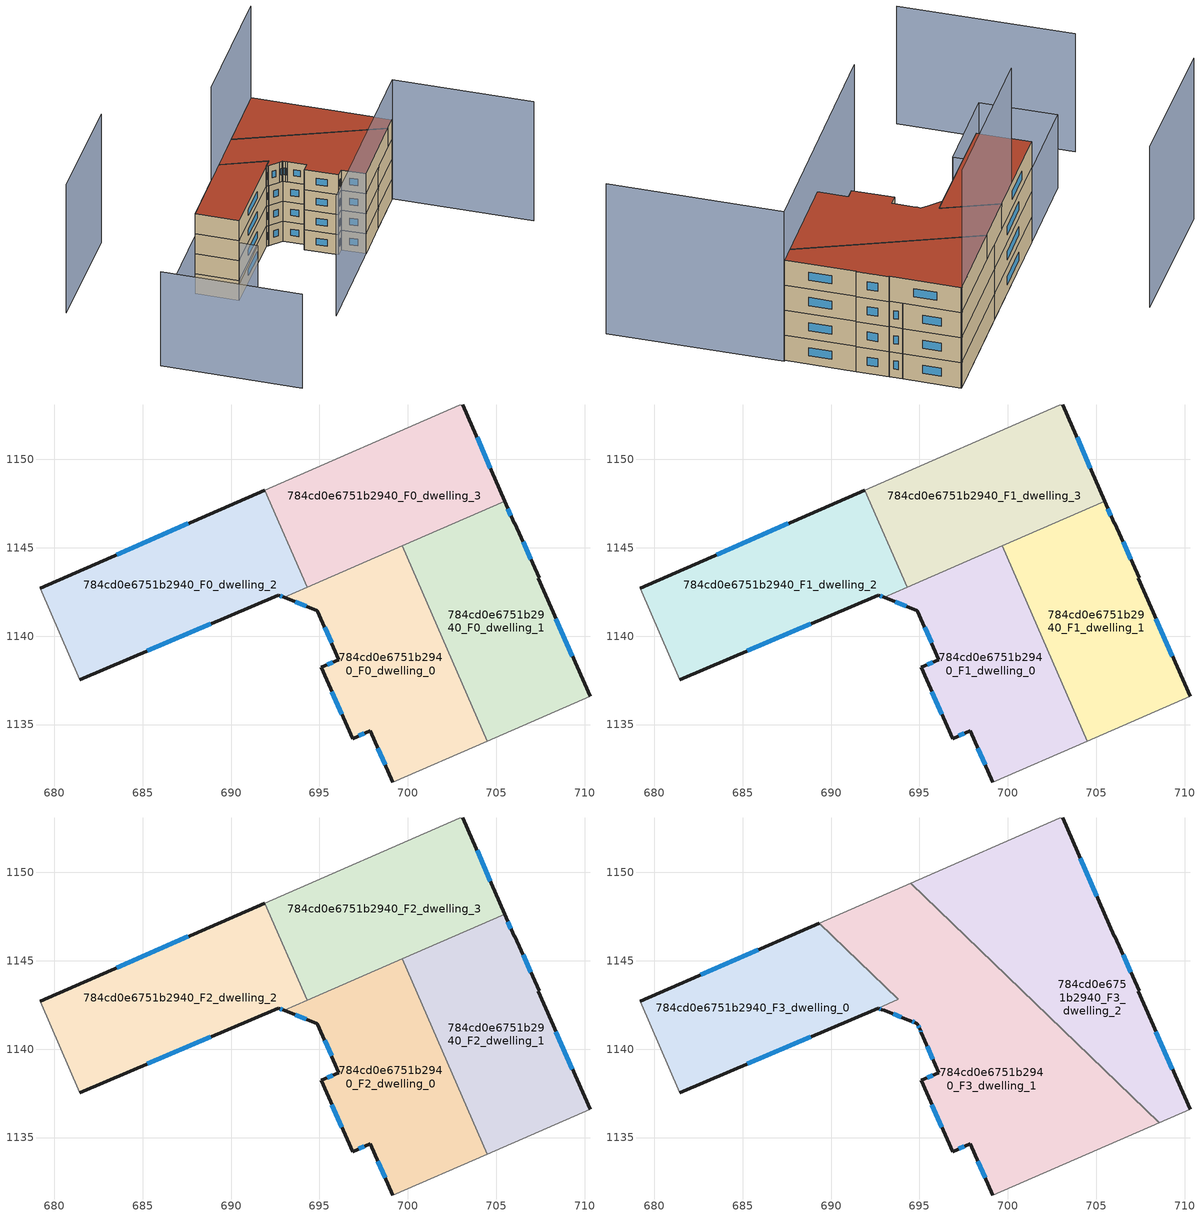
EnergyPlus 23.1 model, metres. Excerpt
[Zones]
784cd0e6751b2940_F0_dwelling_0
 floor ground (EU_floor_Construction): 699.69,1145.1 704.49,1134.06 699.15,1131.72 697.87,1134.64 696.88,1134.21 695.11,1138.23 696.1,1138.67 694.88,1141.45 693,1142.19 z0
 wall outside (EU_wall_Construction): 693,1142.19 694.88,1141.45 696.1,1138.67 695.11,1138.23 696.88,1134.21 697.87,1134.64 699.15,1131.72 z0:3
 wall to 784cd0e6751b2940_F0_dwelling_1 (EU_wall_Construction): 704.49,1134.06 699.69,1145.1 z0:3
 wall adiabatic (EU_wall_Construction): 699.15,1131.72 704.49,1134.06 z0:3
 wall to 784cd0e6751b2940_F0_dwelling_3 (EU_wall_Construction): 699.69,1145.1 694.31,1142.76 z0:3
 wall to 784cd0e6751b2940_F0_dwelling_2 (EU_wall_Construction): 694.31,1142.76 693,1142.19 z0:3
 window (EU_Window_Construction): 695.71,1136.86 696.27,1135.58 / 695.76,1138.52 695.44,1138.38 / 695.29,1140.5 695.68,1139.62 / 693.64,1141.94 694.24,1141.7 / 698.3,1133.65 698.71,1132.72 / 697.21,1134.35 697.53,1134.49 z1.02:1.98
784cd0e6751b2940_F0_dwelling_1
 floor ground (EU_floor_Construction): 706.05,1146.38 707.43,1143.31 707.38,1143.27 710.3,1136.6 704.49,1134.06 699.69,1145.1 705.47,1147.62 706.01,1146.37 z0
 wall outside (EU_wall_Construction): 710.3,1136.6 707.38,1143.27 707.43,1143.31 706.05,1146.38 706.01,1146.37 705.47,1147.62 z0:3
 wall adiabatic (EU_wall_Construction): 704.49,1134.06 710.3,1136.6 z0:3
 wall to 784cd0e6751b2940_F0_dwelling_3 (EU_wall_Construction): 705.47,1147.62 699.69,1145.1 z0:3
 window (EU_Window_Construction): 709.31,1138.87 708.37,1141 / 705.83,1146.8 705.66,1147.2 / 706.96,1144.35 706.52,1145.34 z1.02:1.98
784cd0e6751b2940_F0_dwelling_2
 floor ground (EU_floor_Construction): 691.91,1148.26 694.31,1142.76 693,1142.19 692.68,1142.32 681.45,1137.55 679.19,1142.72 z0
 wall outside (EU_wall_Construction): 691.91,1148.26 679.19,1142.72 / 681.45,1137.55 692.68,1142.32 693,1142.19 z0:3
 wall adiabatic (EU_wall_Construction): 679.19,1142.72 681.45,1137.55 z0:3
 wall to 784cd0e6751b2940_F0_dwelling_3 (EU_wall_Construction): 694.31,1142.76 691.91,1148.26 z0:3
 window (EU_Window_Construction): 687.59,1146.37 683.52,1144.6 / 692.79,1142.28 692.89,1142.24 / 685.27,1139.17 688.86,1140.7 z1.02:1.98
784cd0e6751b2940_F0_dwelling_3
 floor ground (EU_floor_Construction): 703.11,1153.1 705.47,1147.62 694.31,1142.76 691.91,1148.26 702.91,1153.05 z0
 wall outside (EU_wall_Construction): 705.47,1147.62 703.11,1153.1 z0:3
 wall adiabatic (EU_wall_Construction): 703.11,1153.1 702.91,1153.05 691.91,1148.26 z0:3
 window (EU_Window_Construction): 704.67,1149.49 703.91,1151.24 z1.02:1.98
784cd0e6751b2940_F1_dwelling_0
 floor to 784cd0e6751b2940_F0_dwelling_0 (EU_floor_Construction): 699.69,1145.1 704.49,1134.06 699.15,1131.72 697.87,1134.64 696.88,1134.21 695.11,1138.23 696.1,1138.67 694.88,1141.45 693,1142.19 z3
 wall outside (EU_wall_Construction): 693,1142.19 694.88,1141.45 696.1,1138.67 695.11,1138.23 696.88,1134.21 697.87,1134.64 699.15,1131.72 z3:6
 wall to 784cd0e6751b2940_F1_dwelling_1 (EU_wall_Construction): 704.49,1134.06 699.69,1145.1 z3:6
 wall adiabatic (EU_wall_Construction): 699.15,1131.72 704.49,1134.06 z3:6
 wall to 784cd0e6751b2940_F1_dwelling_3 (EU_wall_Construction): 699.69,1145.1 694.31,1142.76 z3:6
 wall to 784cd0e6751b2940_F1_dwelling_2 (EU_wall_Construction): 694.31,1142.76 693,1142.19 z3:6
 window (EU_Window_Construction): 695.71,1136.86 696.27,1135.58 / 695.76,1138.52 695.44,1138.38 / 695.29,1140.5 695.68,1139.62 / 693.64,1141.94 694.24,1141.7 / 698.3,1133.65 698.71,1132.72 / 697.21,1134.35 697.53,1134.49 z4.02:4.98
784cd0e6751b2940_F1_dwelling_1
 floor to 784cd0e6751b2940_F0_dwelling_1 (EU_floor_Construction): 706.05,1146.38 707.43,1143.31 707.38,1143.27 710.3,1136.6 704.49,1134.06 699.69,1145.1 705.47,1147.62 706.01,1146.37 z3
 wall outside (EU_wall_Construction): 710.3,1136.6 707.38,1143.27 707.43,1143.31 706.05,1146.38 706.01,1146.37 705.47,1147.62 z3:6
 wall adiabatic (EU_wall_Construction): 704.49,1134.06 710.3,1136.6 z3:6
 wall to 784cd0e6751b2940_F1_dwelling_3 (EU_wall_Construction): 705.47,1147.62 699.69,1145.1 z3:6
 window (EU_Window_Construction): 709.31,1138.87 708.37,1141 / 705.83,1146.8 705.66,1147.2 / 706.96,1144.35 706.52,1145.34 z4.02:4.98
784cd0e6751b2940_F1_dwelling_2
 floor to 784cd0e6751b2940_F0_dwelling_2 (EU_floor_Construction): 691.91,1148.26 694.31,1142.76 693,1142.19 692.68,1142.32 681.45,1137.55 679.19,1142.72 z3
 wall outside (EU_wall_Construction): 691.91,1148.26 679.19,1142.72 / 681.45,1137.55 692.68,1142.32 693,1142.19 z3:6
 wall adiabatic (EU_wall_Construction): 679.19,1142.72 681.45,1137.55 z3:6
 wall to 784cd0e6751b2940_F1_dwelling_3 (EU_wall_Construction): 694.31,1142.76 691.91,1148.26 z3:6
 window (EU_Window_Construction): 687.59,1146.37 683.52,1144.6 / 692.79,1142.28 692.89,1142.24 / 685.27,1139.17 688.86,1140.7 z4.02:4.98
784cd0e6751b2940_F1_dwelling_3
 floor to 784cd0e6751b2940_F0_dwelling_3 (EU_floor_Construction): 703.11,1153.1 705.47,1147.62 694.31,1142.76 691.91,1148.26 702.91,1153.05 z3
 wall outside (EU_wall_Construction): 705.47,1147.62 703.11,1153.1 z3:6
 wall adiabatic (EU_wall_Construction): 703.11,1153.1 702.91,1153.05 691.91,1148.26 z3:6
 window (EU_Window_Construction): 704.67,1149.49 703.91,1151.24 z4.02:4.98
784cd0e6751b2940_F2_dwelling_0
 floor to 784cd0e6751b2940_F1_dwelling_0 (EU_floor_Construction): 699.69,1145.1 704.49,1134.06 699.15,1131.72 697.87,1134.64 696.88,1134.21 695.11,1138.23 696.1,1138.67 694.88,1141.45 693,1142.19 z6
 wall outside (EU_wall_Construction): 693,1142.19 694.88,1141.45 696.1,1138.67 695.11,1138.23 696.88,1134.21 697.87,1134.64 699.15,1131.72 z6:9
 wall to 784cd0e6751b2940_F2_dwelling_1 (EU_wall_Construction): 704.49,1134.06 699.69,1145.1 z6:9
 wall adiabatic (EU_wall_Construction): 699.15,1131.72 704.49,1134.06 z6:9
 wall to 784cd0e6751b2940_F2_dwelling_3 (EU_wall_Construction): 699.69,1145.1 694.31,1142.76 z6:9
 wall to 784cd0e6751b2940_F2_dwelling_2 (EU_wall_Construction): 694.31,1142.76 693,1142.19 z6:9
 window (EU_Window_Construction): 695.71,1136.86 696.27,1135.58 / 695.76,1138.52 695.44,1138.38 / 695.29,1140.5 695.68,1139.62 / 693.64,1141.94 694.24,1141.7 / 698.3,1133.65 698.71,1132.72 / 697.21,1134.35 697.53,1134.49 z7.02:7.98
784cd0e6751b2940_F2_dwelling_1
 floor to 784cd0e6751b2940_F1_dwelling_1 (EU_floor_Construction): 706.05,1146.38 707.43,1143.31 707.38,1143.27 710.3,1136.6 704.49,1134.06 699.69,1145.1 705.47,1147.62 706.01,1146.37 z6
 wall outside (EU_wall_Construction): 710.3,1136.6 707.38,1143.27 707.43,1143.31 706.05,1146.38 706.01,1146.37 705.47,1147.62 z6:9
 wall adiabatic (EU_wall_Construction): 704.49,1134.06 710.3,1136.6 z6:9
 wall to 784cd0e6751b2940_F2_dwelling_3 (EU_wall_Construction): 705.47,1147.62 699.69,1145.1 z6:9
 window (EU_Window_Construction): 709.31,1138.87 708.37,1141 / 705.83,1146.8 705.66,1147.2 / 706.96,1144.35 706.52,1145.34 z7.02:7.98
784cd0e6751b2940_F2_dwelling_2
 floor to 784cd0e6751b2940_F1_dwelling_2 (EU_floor_Construction): 691.91,1148.26 694.31,1142.76 693,1142.19 692.68,1142.32 681.45,1137.55 679.19,1142.72 z6
 wall outside (EU_wall_Construction): 691.91,1148.26 679.19,1142.72 / 681.45,1137.55 692.68,1142.32 693,1142.19 z6:9
 wall adiabatic (EU_wall_Construction): 679.19,1142.72 681.45,1137.55 z6:9
 wall to 784cd0e6751b2940_F2_dwelling_3 (EU_wall_Construction): 694.31,1142.76 691.91,1148.26 z6:9
 window (EU_Window_Construction): 687.59,1146.37 683.52,1144.6 / 692.79,1142.28 692.89,1142.24 / 685.27,1139.17 688.86,1140.7 z7.02:7.98
784cd0e6751b2940_F2_dwelling_3
 floor to 784cd0e6751b2940_F1_dwelling_3 (EU_floor_Construction): 703.11,1153.1 705.47,1147.62 694.31,1142.76 691.91,1148.26 702.91,1153.05 z6
 wall outside (EU_wall_Construction): 705.47,1147.62 703.11,1153.1 z6:9
 wall adiabatic (EU_wall_Construction): 703.11,1153.1 702.91,1153.05 691.91,1148.26 z6:9
 window (EU_Window_Construction): 704.67,1149.49 703.91,1151.24 z7.02:7.98
784cd0e6751b2940_F3_dwelling_0
 floor to 784cd0e6751b2940_F2_dwelling_2 (EU_floor_Construction): 693.81,1142.81 692.67,1142.32 681.45,1137.55 679.19,1142.72 689.33,1147.13 z9
 wall outside (EU_wall_Construction): 689.33,1147.13 679.19,1142.72 / 681.45,1137.55 692.67,1142.32 z9:12
 wall to 784cd0e6751b2940_F3_dwelling_1 (EU_wall_Construction): 692.68,1142.32 693.81,1142.81 689.33,1147.13 z9:12
 wall adiabatic (EU_wall_Construction): 679.19,1142.72 681.45,1137.55 z9:12
 window (EU_Window_Construction): 685.88,1145.63 682.64,1144.22 / 685.27,1139.17 688.85,1140.7 z10.02:10.98
 roof outside (EU_roof_Construction): 692.67,1142.32 693.81,1142.81 689.33,1147.13 679.19,1142.72 681.45,1137.55 z12
784cd0e6751b2940_F3_dwelling_1
 floor to 784cd0e6751b2940_F2_dwelling_0 (EU_floor_Construction): 700.23,1143.86 704.49,1134.06 699.15,1131.72 697.87,1134.64 696.88,1134.21 695.11,1138.23 696.1,1138.67 695.11,1140.93 695.09,1140.98 694.88,1141.45 693,1142.19 699.17,1144.88 z9
 floor to 784cd0e6751b2940_F2_dwelling_1 (EU_floor_Construction): 708.55,1135.83 704.49,1134.06 700.23,1143.86 z9
 floor to 784cd0e6751b2940_F2_dwelling_2 (EU_floor_Construction): 691.91,1148.26 694.31,1142.76 693,1142.19 692.87,1142.24 692.68,1142.32 693.81,1142.81 689.33,1147.13 z9
 floor to 784cd0e6751b2940_F2_dwelling_3 (EU_floor_Construction): 699.17,1144.88 694.31,1142.76 691.91,1148.26 694.5,1149.38 z9
 wall outside (EU_wall_Construction): 692.68,1142.32 692.88,1142.24 693.01,1142.19 694.45,1141.62 694.46,1141.61 694.83,1141.47 694.88,1141.45 695.04,1141.09 695.11,1140.93 696.1,1138.67 695.11,1138.23 696.88,1134.21 697.87,1134.64 699.15,1131.72 z9:12
 wall adiabatic (EU_wall_Construction): 694.5,1149.38 689.33,1147.13 / 699.15,1131.72 708.55,1135.83 z9:12
 wall to 784cd0e6751b2940_F3_dwelling_2 (EU_wall_Construction): 708.55,1135.83 694.5,1149.38 z9:12
 window (EU_Window_Construction): 698.3,1133.65 698.71,1132.72 / 697.21,1134.35 697.53,1134.49 / 695.71,1136.86 696.27,1135.58 / 695.76,1138.52 695.44,1138.38 / 695.44,1140.16 695.76,1139.44 / 695.06,1141.04 695.08,1140.99 / 694.93,1141.33 694.98,1141.21 / 694.59,1141.57 694.7,1141.52 / 693.5,1141.99 693.96,1141.81 / 692.74,1142.29 692.81,1142.27 z10.02:10.98
 roof outside (EU_roof_Construction): 708.55,1135.83 694.5,1149.38 689.33,1147.13 693.81,1142.81 692.68,1142.32 692.88,1142.24 693.01,1142.19 694.45,1141.62 694.46,1141.61 694.83,1141.47 694.88,1141.45 695.04,1141.09 695.11,1140.93 696.1,1138.67 695.11,1138.23 696.88,1134.21 697.87,1134.64 699.15,1131.72 z12
784cd0e6751b2940_F3_dwelling_2
 floor to 784cd0e6751b2940_F2_dwelling_1 (EU_floor_Construction): 706.05,1146.38 707.43,1143.31 707.38,1143.27 710.3,1136.6 708.55,1135.83 700.23,1143.86 699.69,1145.1 705.47,1147.62 706.01,1146.37 z9
 floor to 784cd0e6751b2940_F2_dwelling_3 (EU_floor_Construction): 703.11,1153.1 705.47,1147.62 699.17,1144.88 694.5,1149.38 702.91,1153.05 z9
 floor to 784cd0e6751b2940_F2_dwelling_0 (EU_floor_Construction): 699.69,1145.1 700.23,1143.86 699.17,1144.88 z9
 wall outside (EU_wall_Construction): 710.3,1136.6 707.38,1143.27 707.43,1143.31 706.05,1146.38 706.01,1146.37 703.11,1153.1 z9:12
 wall adiabatic (EU_wall_Construction): 708.55,1135.83 710.3,1136.6 / 703.11,1153.1 702.91,1153.05 694.5,1149.38 z9:12
 window (EU_Window_Construction): 706.96,1144.35 706.52,1145.34 / 709.31,1138.87 708.37,1141 / 705.02,1148.66 704.1,1150.81 z10.02:10.98
 roof outside (EU_roof_Construction): 710.3,1136.6 707.38,1143.27 707.43,1143.31 706.05,1146.38 706.01,1146.37 703.11,1153.1 702.91,1153.05 694.5,1149.38 708.55,1135.83 z12
shading: 664.38,1136.26 671.62,1119.63 z0:14.1; 686.43,1126.17 710.43,1136.66 / 710.43,1136.66 717.68,1120.07 z0:17.9; 670.25,1138.82 679.2,1142.72 / 679.2,1142.72 682.41,1135.35 / 682.41,1135.35 673.47,1131.45 / 673.47,1131.45 670.25,1138.82 z0:8.7; 702.91,1153.04 686.16,1145.75 z0:25.9; 680.66,1158.77 666.07,1152.56 z0:19.2
[Building]
EU S2 Campaign: North Axis=0; Terrain=City; Solar Distribution=FullExterior
[Site:Location]
Vienna: Latitude=48; Longitude=16.5; Time Zone=1; Elevation=183
[SizingPeriod:WeatherFileDays]
AnnualSizingPeriod: Begin Month=1; Begin Day of Month=1; End Month=12; End Day of Month=31; Day of Week for Start Day=Monday; Use Weather File Daylight Saving Period=No; Use Weather File Rain and Snow Indicators=No
[MATERIAL]
EU_InternalMass_Material: Roughness=MediumRough; Thickness=0.1; Conductivity=1; Density=1800; Specific Heat=900; Thermal Absorptance=0.9; Solar Absorptance=0.7; Visible Absorptance=0.7
[MATERIAL:NOMASS] Roughness=MediumRough; Thermal Absorptance=0.9; Solar Absorptance=0.7; Visible Absorptance=0.7
Name | Thermal Resistance
EU_wall_NoMass | 0.942466
EU_roof_NoMass | 0.551687
EU_floor_NoMass | 0.66527
[WINDOWMATERIAL:SIMPLEGLAZINGSYSTEM]
EU_Window_SimpleGlazing: UFactor=2.03367; Solar Heat Gain Coefficient=0.65; Visible Transmittance=0.65
[CONSTRUCTION]
EU_wall_Construction: EU_wall_NoMass
EU_roof_Construction: EU_roof_NoMass
EU_floor_Construction: EU_floor_NoMass
EU_Window_Construction: EU_Window_SimpleGlazing
EU_InternalMass_Construction: EU_InternalMass_Material
[ZONE] Type=1; Multiplier=1; Ceiling Height=autocalculate; Floor Area=autocalculate; Part of Total Floor Area=Yes
Name | Volume
784cd0e6751b2940_F0_dwelling_0; 784cd0e6751b2940_F1_dwelling_0; 784cd0e6751b2940_F2_dwelling_0 | 228.852
784cd0e6751b2940_F3_dwelling_0 | 209.267
784cd0e6751b2940_F0_dwelling_1; 784cd0e6751b2940_F1_dwelling_1; 784cd0e6751b2940_F2_dwelling_1 | 228.87
784cd0e6751b2940_F3_dwelling_1 | 401.032
784cd0e6751b2940_F0_dwelling_2; 784cd0e6751b2940_F1_dwelling_2; 784cd0e6751b2940_F2_dwelling_2 | 238.472
784cd0e6751b2940_F3_dwelling_2 | 305.141
784cd0e6751b2940_F0_dwelling_3; 784cd0e6751b2940_F1_dwelling_3; 784cd0e6751b2940_F2_dwelling_3 | 219.236
[INTERNALMASS] Construction=EU_InternalMass_Construction
Name | Zone or ZoneList | Surface Area
784cd0e6751b2940_F0_dwelling_0_EU_InternalMass | 784cd0e6751b2940_F0_dwelling_0 | 76.2845
784cd0e6751b2940_F0_dwelling_1_EU_InternalMass | 784cd0e6751b2940_F0_dwelling_1 | 76.2899
784cd0e6751b2940_F0_dwelling_2_EU_InternalMass | 784cd0e6751b2940_F0_dwelling_2 | 79.4908
784cd0e6751b2940_F0_dwelling_3_EU_InternalMass | 784cd0e6751b2940_F0_dwelling_3 | 73.0786
784cd0e6751b2940_F1_dwelling_0_EU_InternalMass | 784cd0e6751b2940_F1_dwelling_0 | 76.2845
784cd0e6751b2940_F1_dwelling_1_EU_InternalMass | 784cd0e6751b2940_F1_dwelling_1 | 76.2899
784cd0e6751b2940_F1_dwelling_2_EU_InternalMass | 784cd0e6751b2940_F1_dwelling_2 | 79.4908
784cd0e6751b2940_F1_dwelling_3_EU_InternalMass | 784cd0e6751b2940_F1_dwelling_3 | 73.0786
784cd0e6751b2940_F2_dwelling_0_EU_InternalMass | 784cd0e6751b2940_F2_dwelling_0 | 76.2845
784cd0e6751b2940_F2_dwelling_1_EU_InternalMass | 784cd0e6751b2940_F2_dwelling_1 | 76.2899
784cd0e6751b2940_F2_dwelling_2_EU_InternalMass | 784cd0e6751b2940_F2_dwelling_2 | 79.4908
784cd0e6751b2940_F2_dwelling_3_EU_InternalMass | 784cd0e6751b2940_F2_dwelling_3 | 73.0786
784cd0e6751b2940_F3_dwelling_0_EU_InternalMass | 784cd0e6751b2940_F3_dwelling_0 | 69.7525
784cd0e6751b2940_F3_dwelling_1_EU_InternalMass | 784cd0e6751b2940_F3_dwelling_1 | 133.677
784cd0e6751b2940_F3_dwelling_2_EU_InternalMass | 784cd0e6751b2940_F3_dwelling_2 | 101.714
[OTHEREQUIPMENT] Fuel Type=Electricity; Design Level Calculation Method=Watts/Area; Power per Zone Floor Area=1; Fraction Latent=0; Fraction Radiant=0; Fraction Lost=0; Carbon Dioxide Generation Rate=0; EndUse Subcategory=EU_Step8_InternalGains
Name | Zone or ZoneList or Space or SpaceList | Schedule
EU_Step8_InternalGain_784cd0e6751b2940_F0_dwelling_0_f000 | 784cd0e6751b2940_F0_dwelling_0 | EU_Step8_GainSchedule_784cd0e6751b2940_F0_dwelling_0_f000
EU_Step8_InternalGain_784cd0e6751b2940_F0_dwelling_1_f000 | 784cd0e6751b2940_F0_dwelling_1 | EU_Step8_GainSchedule_784cd0e6751b2940_F0_dwelling_1_f000
EU_Step8_InternalGain_784cd0e6751b2940_F0_dwelling_2_f000 | 784cd0e6751b2940_F0_dwelling_2 | EU_Step8_GainSchedule_784cd0e6751b2940_F0_dwelling_2_f000
EU_Step8_InternalGain_784cd0e6751b2940_F0_dwelling_3_f000 | 784cd0e6751b2940_F0_dwelling_3 | EU_Step8_GainSchedule_784cd0e6751b2940_F0_dwelling_3_f000
EU_Step8_InternalGain_784cd0e6751b2940_F1_dwelling_0_f000 | 784cd0e6751b2940_F1_dwelling_0 | EU_Step8_GainSchedule_784cd0e6751b2940_F1_dwelling_0_f000
EU_Step8_InternalGain_784cd0e6751b2940_F1_dwelling_1_f000 | 784cd0e6751b2940_F1_dwelling_1 | EU_Step8_GainSchedule_784cd0e6751b2940_F1_dwelling_1_f000
EU_Step8_InternalGain_784cd0e6751b2940_F1_dwelling_2_f000 | 784cd0e6751b2940_F1_dwelling_2 | EU_Step8_GainSchedule_784cd0e6751b2940_F1_dwelling_2_f000
EU_Step8_InternalGain_784cd0e6751b2940_F1_dwelling_3_f000 | 784cd0e6751b2940_F1_dwelling_3 | EU_Step8_GainSchedule_784cd0e6751b2940_F1_dwelling_3_f000
EU_Step8_InternalGain_784cd0e6751b2940_F2_dwelling_0_f000 | 784cd0e6751b2940_F2_dwelling_0 | EU_Step8_GainSchedule_784cd0e6751b2940_F2_dwelling_0_f000
EU_Step8_InternalGain_784cd0e6751b2940_F2_dwelling_1_f000 | 784cd0e6751b2940_F2_dwelling_1 | EU_Step8_GainSchedule_784cd0e6751b2940_F2_dwelling_1_f000
EU_Step8_InternalGain_784cd0e6751b2940_F2_dwelling_2_f000 | 784cd0e6751b2940_F2_dwelling_2 | EU_Step8_GainSchedule_784cd0e6751b2940_F2_dwelling_2_f000
EU_Step8_InternalGain_784cd0e6751b2940_F2_dwelling_3_f000 | 784cd0e6751b2940_F2_dwelling_3 | EU_Step8_GainSchedule_784cd0e6751b2940_F2_dwelling_3_f000
EU_Step8_InternalGain_784cd0e6751b2940_F3_dwelling_0_f000 | 784cd0e6751b2940_F3_dwelling_0 | EU_Step8_GainSchedule_784cd0e6751b2940_F3_dwelling_0_f000
EU_Step8_InternalGain_784cd0e6751b2940_F3_dwelling_1_f000 | 784cd0e6751b2940_F3_dwelling_1 | EU_Step8_GainSchedule_784cd0e6751b2940_F3_dwelling_1_f000
EU_Step8_InternalGain_784cd0e6751b2940_F3_dwelling_2_f000 | 784cd0e6751b2940_F3_dwelling_2 | EU_Step8_GainSchedule_784cd0e6751b2940_F3_dwelling_2_f000
[ZONEVENTILATION:DESIGNFLOWRATE] Schedule=EU_AlwaysOn; Design Flow Rate Calculation Method=AirChanges/Hour; Air Changes per Hour=0.530523; Ventilation Type=Natural; Fan Pressure Rise=0; Fan Total Efficiency=1; Constant Term Coefficient=1; Temperature Term Coefficient=0; Velocity Term Coefficient=0; Velocity Squared Term Coefficient=0; Minimum Indoor Temperature=-100; Maximum Indoor Temperature=100; Delta Temperature=-100; Minimum Outdoor Temperature=-100; Maximum Outdoor Temperature=100; Maximum Wind Speed=40
Name | Zone or ZoneList or Space or SpaceList
EU_ConstantAir_784cd0e6751b2940_F0_dwelling_0 | 784cd0e6751b2940_F0_dwelling_0
EU_ConstantAir_784cd0e6751b2940_F0_dwelling_1 | 784cd0e6751b2940_F0_dwelling_1
EU_ConstantAir_784cd0e6751b2940_F0_dwelling_2 | 784cd0e6751b2940_F0_dwelling_2
EU_ConstantAir_784cd0e6751b2940_F0_dwelling_3 | 784cd0e6751b2940_F0_dwelling_3
EU_ConstantAir_784cd0e6751b2940_F1_dwelling_0 | 784cd0e6751b2940_F1_dwelling_0
EU_ConstantAir_784cd0e6751b2940_F1_dwelling_1 | 784cd0e6751b2940_F1_dwelling_1
EU_ConstantAir_784cd0e6751b2940_F1_dwelling_2 | 784cd0e6751b2940_F1_dwelling_2
EU_ConstantAir_784cd0e6751b2940_F1_dwelling_3 | 784cd0e6751b2940_F1_dwelling_3
EU_ConstantAir_784cd0e6751b2940_F2_dwelling_0 | 784cd0e6751b2940_F2_dwelling_0
EU_ConstantAir_784cd0e6751b2940_F2_dwelling_1 | 784cd0e6751b2940_F2_dwelling_1
EU_ConstantAir_784cd0e6751b2940_F2_dwelling_2 | 784cd0e6751b2940_F2_dwelling_2
EU_ConstantAir_784cd0e6751b2940_F2_dwelling_3 | 784cd0e6751b2940_F2_dwelling_3
EU_ConstantAir_784cd0e6751b2940_F3_dwelling_0 | 784cd0e6751b2940_F3_dwelling_0
EU_ConstantAir_784cd0e6751b2940_F3_dwelling_1 | 784cd0e6751b2940_F3_dwelling_1
EU_ConstantAir_784cd0e6751b2940_F3_dwelling_2 | 784cd0e6751b2940_F3_dwelling_2
[HVACTEMPLATE:THERMOSTAT] Constant Heating Setpoint=20; Constant Cooling Setpoint=50
EU_HeatOnly_784cd0e6751b2940_F0_dwelling_0; EU_HeatOnly_784cd0e6751b2940_F0_dwelling_1; EU_HeatOnly_784cd0e6751b2940_F0_dwelling_2; EU_HeatOnly_784cd0e6751b2940_F0_dwelling_3; EU_HeatOnly_784cd0e6751b2940_F1_dwelling_0; EU_HeatOnly_784cd0e6751b2940_F1_dwelling_1; EU_HeatOnly_784cd0e6751b2940_F1_dwelling_2; EU_HeatOnly_784cd0e6751b2940_F1_dwelling_3; EU_HeatOnly_784cd0e6751b2940_F2_dwelling_0; EU_HeatOnly_784cd0e6751b2940_F2_dwelling_1; EU_HeatOnly_784cd0e6751b2940_F2_dwelling_2; EU_HeatOnly_784cd0e6751b2940_F2_dwelling_3; EU_HeatOnly_784cd0e6751b2940_F3_dwelling_0; EU_HeatOnly_784cd0e6751b2940_F3_dwelling_1; EU_HeatOnly_784cd0e6751b2940_F3_dwelling_2
[HVACTEMPLATE:ZONE:IDEALLOADSAIRSYSTEM] System Availability Schedule=EU_AlwaysOn; Maximum Heating Supply Air Temperature=50; Minimum Cooling Supply Air Temperature=13; Maximum Heating Supply Air Humidity Ratio=0.0156; Minimum Cooling Supply Air Humidity Ratio=0.0077; Heating Limit=NoLimit; Cooling Limit=NoLimit; Heating Availability Schedule=EU_AlwaysOn; Cooling Availability Schedule=EU_CoolingOff; Dehumidification Control Type=ConstantSensibleHeatRatio; Cooling Sensible Heat Ratio=0.7; Dehumidification Setpoint=60; Humidification Control Type=None; Humidification Setpoint=30; Outdoor Air Method=None; Outdoor Air Flow Rate per Person=0.00944; Outdoor Air Flow Rate per Zone Floor Area=0; Outdoor Air Flow Rate per Zone=0; Demand Controlled Ventilation Type=None; Outdoor Air Economizer Type=NoEconomizer; Heat Recovery Type=None; Sensible Heat Recovery Effectiveness=0.7; Latent Heat Recovery Effectiveness=0.65
Name | Template Thermostat
784cd0e6751b2940_F0_dwelling_0 | EU_HeatOnly_784cd0e6751b2940_F0_dwelling_0
784cd0e6751b2940_F0_dwelling_1 | EU_HeatOnly_784cd0e6751b2940_F0_dwelling_1
784cd0e6751b2940_F0_dwelling_2 | EU_HeatOnly_784cd0e6751b2940_F0_dwelling_2
784cd0e6751b2940_F0_dwelling_3 | EU_HeatOnly_784cd0e6751b2940_F0_dwelling_3
784cd0e6751b2940_F1_dwelling_0 | EU_HeatOnly_784cd0e6751b2940_F1_dwelling_0
784cd0e6751b2940_F1_dwelling_1 | EU_HeatOnly_784cd0e6751b2940_F1_dwelling_1
784cd0e6751b2940_F1_dwelling_2 | EU_HeatOnly_784cd0e6751b2940_F1_dwelling_2
784cd0e6751b2940_F1_dwelling_3 | EU_HeatOnly_784cd0e6751b2940_F1_dwelling_3
784cd0e6751b2940_F2_dwelling_0 | EU_HeatOnly_784cd0e6751b2940_F2_dwelling_0
784cd0e6751b2940_F2_dwelling_1 | EU_HeatOnly_784cd0e6751b2940_F2_dwelling_1
784cd0e6751b2940_F2_dwelling_2 | EU_HeatOnly_784cd0e6751b2940_F2_dwelling_2
784cd0e6751b2940_F2_dwelling_3 | EU_HeatOnly_784cd0e6751b2940_F2_dwelling_3
784cd0e6751b2940_F3_dwelling_0 | EU_HeatOnly_784cd0e6751b2940_F3_dwelling_0
784cd0e6751b2940_F3_dwelling_1 | EU_HeatOnly_784cd0e6751b2940_F3_dwelling_1
784cd0e6751b2940_F3_dwelling_2 | EU_HeatOnly_784cd0e6751b2940_F3_dwelling_2
[SIZING:ZONE] Zone Cooling Design Supply Air Temperature Input Method=SupplyAirTemperature; Zone Cooling Design Supply Air Temperature=13; Zone Heating Design Supply Air Temperature Input Method=SupplyAirTemperature; Zone Heating Design Supply Air Temperature=50; Zone Cooling Design Supply Air Humidity Ratio=0.008; Zone Heating Design Supply Air Humidity Ratio=0.008; Cooling Design Air Flow Method=DesignDay; Cooling Design Air Flow Rate=0; Cooling Minimum Air Flow per Zone Floor Area=0.000762; Cooling Minimum Air Flow=0; Cooling Minimum Air Flow Fraction=0.2; Heating Design Air Flow Method=DesignDay; Heating Design Air Flow Rate=0; Heating Maximum Air Flow per Zone Floor Area=0.002032; Heating Maximum Air Flow=0.141576; Heating Maximum Air Flow Fraction=0.3; Account for Dedicated Outdoor Air System=No; Dedicated Outdoor Air System Control Strategy=NeutralSupplyAir; Dedicated Outdoor Air Low Setpoint Temperature for Design=autosize; Dedicated Outdoor Air High Setpoint Temperature for Design=autosize; Zone Load Sizing Method=Sensible Load Only No Latent Load; Zone Latent Cooling Design Supply Air Humidity Ratio Input Method=HumidityRatioDifference; Zone Cooling Design Supply Air Humidity Ratio Difference=0.005; Zone Latent Heating Design Supply Air Humidity Ratio Input Method=HumidityRatioDifference; Zone Humidification Design Supply Air Humidity Ratio Difference=0.005
784cd0e6751b2940_F0_dwelling_0; 784cd0e6751b2940_F0_dwelling_1; 784cd0e6751b2940_F0_dwelling_2; 784cd0e6751b2940_F0_dwelling_3; 784cd0e6751b2940_F1_dwelling_0; 784cd0e6751b2940_F1_dwelling_1; 784cd0e6751b2940_F1_dwelling_2; 784cd0e6751b2940_F1_dwelling_3; 784cd0e6751b2940_F2_dwelling_0; 784cd0e6751b2940_F2_dwelling_1; 784cd0e6751b2940_F2_dwelling_2; 784cd0e6751b2940_F2_dwelling_3; 784cd0e6751b2940_F3_dwelling_0; 784cd0e6751b2940_F3_dwelling_1; 784cd0e6751b2940_F3_dwelling_2
[SCHEDULE:CONSTANT]
Name | Hourly Value
EU_AlwaysOn | 1
EU_CoolingOff | 0
[SCHEDULE:FILE] Column Number=1; Rows to Skip at Top=0; Number of Hours of Data=8760; Column Separator=Comma; Interpolate to Timestep=No; Minutes per Item=60; Adjust Schedule for Daylight Savings=Yes
Name | File
EU_Step8_GainSchedule_784cd0e6751b2940_F0_dwelling_0_f000 | ../../schedules/784cd0e6751b2940/784cd0e6751b2940_F0_dwelling_0_f000_gain.csv
EU_Step8_GainSchedule_784cd0e6751b2940_F0_dwelling_1_f000 | ../../schedules/784cd0e6751b2940/784cd0e6751b2940_F0_dwelling_1_f000_gain.csv
EU_Step8_GainSchedule_784cd0e6751b2940_F0_dwelling_2_f000 | ../../schedules/784cd0e6751b2940/784cd0e6751b2940_F0_dwelling_2_f000_gain.csv
EU_Step8_GainSchedule_784cd0e6751b2940_F0_dwelling_3_f000 | ../../schedules/784cd0e6751b2940/784cd0e6751b2940_F0_dwelling_3_f000_gain.csv
EU_Step8_GainSchedule_784cd0e6751b2940_F1_dwelling_0_f000 | ../../schedules/784cd0e6751b2940/784cd0e6751b2940_F1_dwelling_0_f000_gain.csv
EU_Step8_GainSchedule_784cd0e6751b2940_F1_dwelling_1_f000 | ../../schedules/784cd0e6751b2940/784cd0e6751b2940_F1_dwelling_1_f000_gain.csv
EU_Step8_GainSchedule_784cd0e6751b2940_F1_dwelling_2_f000 | ../../schedules/784cd0e6751b2940/784cd0e6751b2940_F1_dwelling_2_f000_gain.csv
EU_Step8_GainSchedule_784cd0e6751b2940_F1_dwelling_3_f000 | ../../schedules/784cd0e6751b2940/784cd0e6751b2940_F1_dwelling_3_f000_gain.csv
EU_Step8_GainSchedule_784cd0e6751b2940_F2_dwelling_0_f000 | ../../schedules/784cd0e6751b2940/784cd0e6751b2940_F2_dwelling_0_f000_gain.csv
EU_Step8_GainSchedule_784cd0e6751b2940_F2_dwelling_1_f000 | ../../schedules/784cd0e6751b2940/784cd0e6751b2940_F2_dwelling_1_f000_gain.csv
EU_Step8_GainSchedule_784cd0e6751b2940_F2_dwelling_2_f000 | ../../schedules/784cd0e6751b2940/784cd0e6751b2940_F2_dwelling_2_f000_gain.csv
EU_Step8_GainSchedule_784cd0e6751b2940_F2_dwelling_3_f000 | ../../schedules/784cd0e6751b2940/784cd0e6751b2940_F2_dwelling_3_f000_gain.csv
EU_Step8_GainSchedule_784cd0e6751b2940_F3_dwelling_0_f000 | ../../schedules/784cd0e6751b2940/784cd0e6751b2940_F3_dwelling_0_f000_gain.csv
EU_Step8_GainSchedule_784cd0e6751b2940_F3_dwelling_1_f000 | ../../schedules/784cd0e6751b2940/784cd0e6751b2940_F3_dwelling_1_f000_gain.csv
EU_Step8_GainSchedule_784cd0e6751b2940_F3_dwelling_2_f000 | ../../schedules/784cd0e6751b2940/784cd0e6751b2940_F3_dwelling_2_f000_gain.csv
